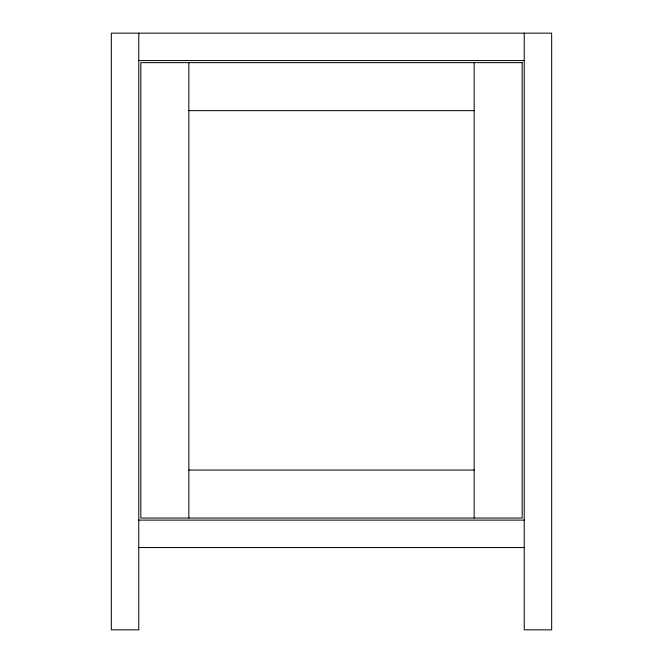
<?xml version="1.0" encoding="UTF-8"?>
<svg xmlns="http://www.w3.org/2000/svg" width="663" height="663" viewBox="0 0 663 663"><rect width="100%" height="100%" fill="white"/><g stroke="black" fill="none" stroke-linecap="round" stroke-linejoin="round"><path stroke-width="0.99" d="M138.774 60.582L524.226 60.582M188.839 110.655L474.161 110.655M188.839 470.042L474.161 470.042M138.774 520.115L524.226 520.115M138.774 547.547L524.226 547.547M524.226 33.15L524.226 629.85L551.666 629.85L551.666 33.15L111.334 33.15L111.334 629.85L138.774 629.85L138.774 33.15M474.161 62.645L474.161 518.052M188.839 62.645L188.839 518.052M522.171 62.645L140.829 62.645L140.829 518.052L522.171 518.052L522.171 62.645"/></g></svg>
